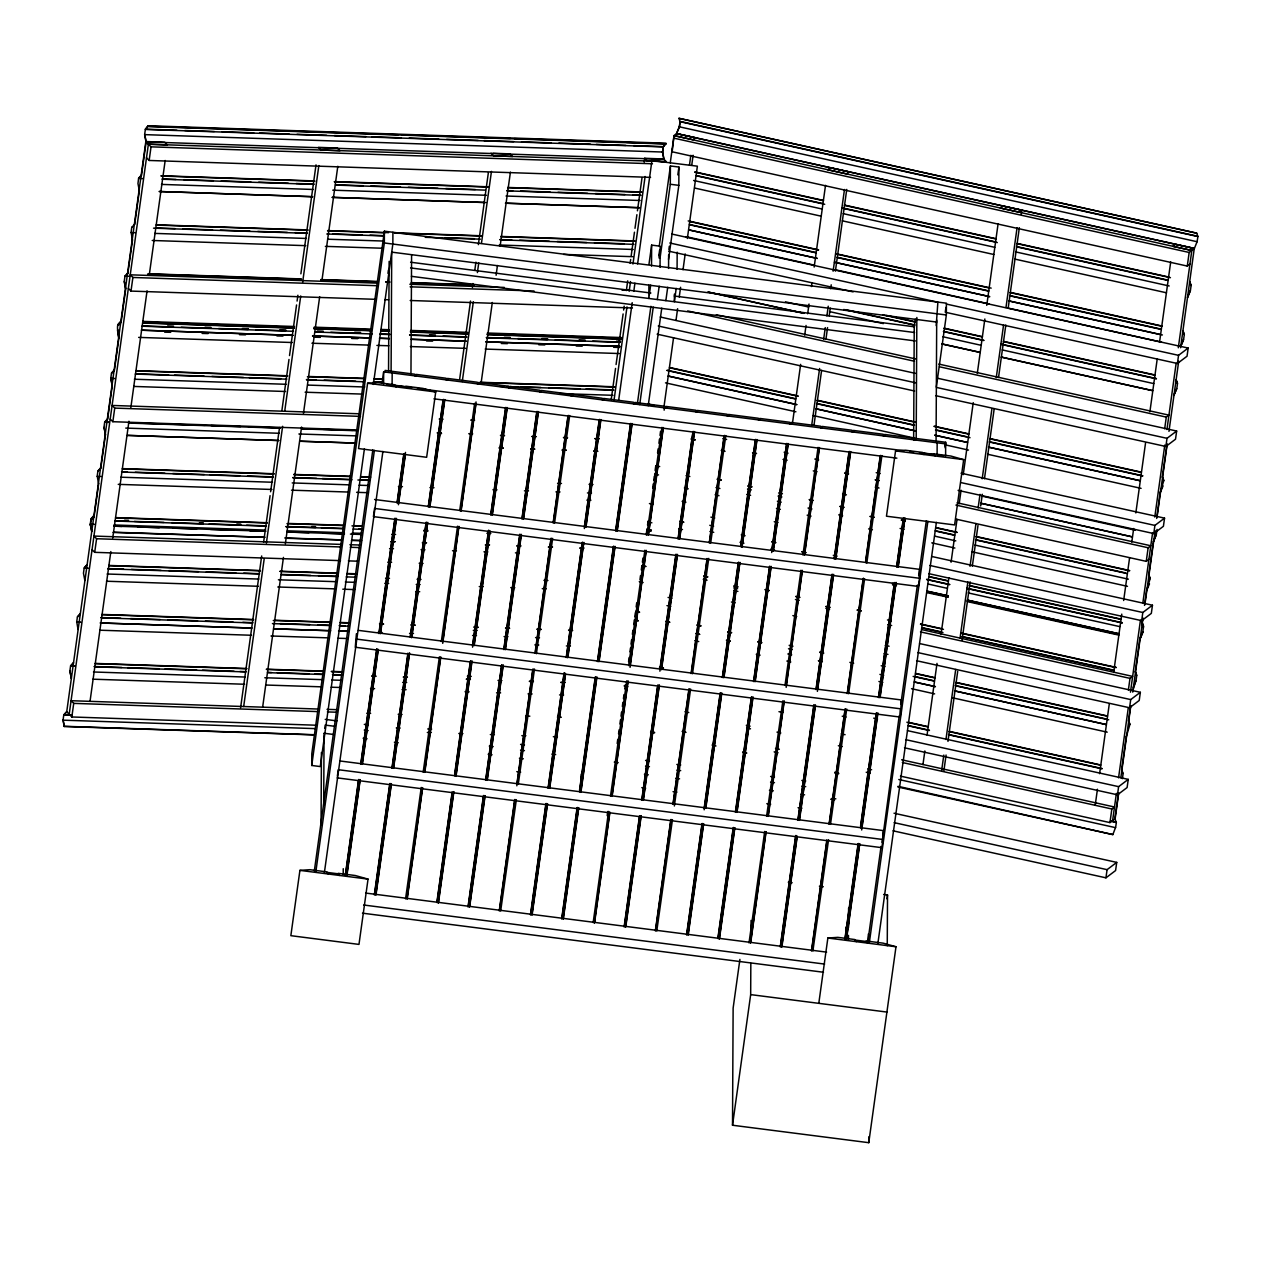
<?xml version="1.0" encoding="UTF-8"?>
<svg xmlns="http://www.w3.org/2000/svg" width="1261" height="1261" viewBox="0 0 1261 1261"><rect width="100%" height="100%" fill="white"/><g stroke="black" fill="none" stroke-linecap="round" stroke-linejoin="round"><path stroke-width="1.5" d="M364.413 448.774L320.262 766.562L311.735 765.474L311.798 753.684L384.4 231.173L946.412 303.192L946.349 314.982L936.324 387.127M321.051 824.678L321.429 752.454M323.683 805.621L324.061 733.413M343.213 874.535L343.244 868.687M358.392 630.374L901.426 699.965L900.244 717.083L355.271 647.24L356.422 633.716M383.596 384.069L383.659 371.869L945.671 443.888L945.12 447.781M311.735 765.474L384.337 242.963L384.4 231.173M385.078 372.058L385.094 370.419L414.885 374.249L414.885 375.873M388.546 370.734L389.129 261.374M391.099 371.207L391.714 252.137L936.687 322.059M392.171 372.957L392.108 385.157L387.001 384.51M392.912 232.26L392.849 244.051L373.351 384.432M410.96 373.745L411.59 254.69M416.303 376.046L416.319 374.422L446.11 378.237L446.11 379.876M447.529 380.05L447.529 378.426L477.336 382.241L477.336 383.88M478.754 384.053L478.754 382.43L508.561 386.244L508.546 387.868M509.964 388.057L509.98 386.433L539.787 390.248L539.771 391.872M541.19 392.061L541.205 390.437L571.012 394.252L570.997 395.875M572.415 396.064L572.431 394.425L602.222 398.255L602.222 399.879M581.195 774.144L581.132 785.587L583.78 766.53M603.641 400.052L603.641 398.429L633.448 402.243L633.448 403.883M634.866 404.056L634.866 402.432L664.673 406.247L664.657 407.886M648.895 285.112L648.816 298.447L650.676 285.112M651.969 160.573L697.38 166.184L687.355 238.518M651.527 266.071L651.638 245.107L660.165 246.194L660.055 267.332M666.092 408.06L666.092 406.436L695.899 410.251L695.883 411.874M668.566 268.42L668.629 254.911M660.007 258.347L670.3 184.264L670.411 165.963L678.922 167.051L678.828 185.351L668.535 259.435M674.399 294.097L674.367 301.726L676.211 288.391M677.078 269.334L677.173 252.184M697.301 412.063L697.317 410.44L727.124 414.254L727.108 415.878M728.527 416.067L728.543 414.443L758.334 418.258L758.334 419.881M867.6 943.118L866.165 940.99L883.189 943.165L895.988 946.759L868.766 1142.687L732.515 1125.238L733.13 1008.122L739.908 959.385M732.515 1125.238L750.673 994.614L750.831 963.372M750.957 939.949L751.052 920.435M759.752 420.071L759.752 418.431L789.559 422.262L789.559 423.885M790.978 424.059L790.978 422.435L820.785 426.25L820.785 427.889M822.204 428.062L822.204 426.439L852.01 430.253L851.995 431.892M845.91 938.814L845.973 927.103M848.448 939.287L848.464 935.378M848.511 927.576L848.606 908.046M853.413 432.066L853.429 430.442L883.236 434.257L883.22 435.88M868.325 941.825L868.356 934.023M868.766 1142.687L868.797 1136.839M882.117 842.332L899.235 715.744M884.639 436.07L884.655 434.446L914.461 438.261L914.446 439.884M337.113 777.864L882.085 847.707L883.267 830.589L340.249 761.014M887.255 945.703L887.523 894.963L883.63 894.459M900.244 715.286L900.275 709.927M913.642 439.979L914.241 326.772L915.297 319.143M915.864 440.073L915.88 438.45L945.671 442.264L945.608 456.088M916.195 438.497L916.842 317.473M919.521 578.279L374.549 508.451L373.414 516.616L918.386 586.444L919.521 578.279L919.568 569.341L374.596 499.498M936.072 441.035L936.702 320.026M937.096 455L937.159 442.8M937.885 302.104L936.198 325.59M314.32 734.911L64.248 726.494L63.05 720.173L63.807 714.735L66.628 711.661L71.83 716.973L315.66 725.201M69.985 671.136L71.373 678.402L69.859 671.183L70.616 665.745L73.437 662.671M90.351 525.396L91.107 519.942L93.929 516.884M97.995 471.236L100.817 468.178L105.483 434.635L103.969 427.416L104.71 421.978L107.532 418.904M112.15 385.708L110.763 378.442L111.52 372.988L114.341 369.93M127.802 273.07L124.981 276.127L124.224 281.581L125.611 288.848M131.79 227.153L131.034 232.591L135.1 232.67M144.637 134.628L145.393 129.174L148.152 125.737L665.997 143.187L663.333 146.906L662.624 152.029L664.011 159.312L146.024 141.894L144.637 134.628L662.624 152.029M145.835 141.531L148.388 144.195L167.35 144.905L164.797 142.257L145.835 141.531L66.707 711.945L63.901 715.003L71.767 715.271M98.673 483.625L94.008 517.152L91.202 520.226M132.547 239.811L127.881 273.338L125.075 276.411M134.691 224.363L139.356 190.837L137.969 183.554L138.6 178.164L141.405 175.106M663.333 146.906L145.488 129.457L148.152 125.737M69.182 714.325L148.388 144.195L666.234 161.644L663.696 158.996L644.734 158.271L644.198 162.165M71.83 716.973L73.721 703.37L71.057 700.706L319.159 709.076M340.502 560.625L94.701 552.334L96.593 538.731L93.945 536.067L342.03 544.437M356.674 429.922L112.844 421.71L114.735 408.107L112.087 405.443L360.189 413.813M374.832 299.298L131.002 291.086L132.894 277.467L130.23 274.819L378.332 283.173M650.566 177.36L149.145 160.462L151.036 146.843L148.388 144.195M90.02 701.415L110.842 551.577M112.733 537.958L128.953 421.221M130.845 407.587L147.064 290.85M149.224 275.276L165.175 160.478M240.599 707.752L261.689 555.975M263.581 542.356L270.059 495.652M270.611 491.758L279.532 427.558M281.96 410.046L288.99 359.448M289.526 355.555L296.556 304.973M297.092 301.08L297.911 295.232M300.875 273.826L316.022 164.86M243.688 706.523L264.227 558.639M266.386 543.065L282.622 426.313M284.781 410.755L300.733 295.941M302.624 282.322L318.844 165.569M262.635 707.232L283.457 557.409M285.349 543.775L301.568 427.038M303.46 413.419L319.679 296.666M321.854 281.093L337.806 166.294M328.301 874.015L326.867 871.887L309.828 869.696L299.913 870.374L290.85 935.678L358.975 944.41L368.039 879.106L355.239 875.512L338.216 873.337L339.666 875.465M395.986 386.875L394.535 384.747L377.512 382.572L367.597 383.249L358.534 448.553L426.644 457.286L435.723 391.966L422.924 388.388L405.9 386.213L407.335 388.341M324.755 728.354L325.196 725.091L334.969 726.336M387.962 273.338L388.42 270.075M314.32 870.973L372.83 449.862M382.036 383.565L383.659 371.869M315.88 871.477L374.391 450.35M337.349 776.24L338.247 769.699L883.22 839.542M324.392 872.565L382.903 451.454M345.278 875.307L358.55 779.771M360.709 764.166L376.692 649.147M378.867 633.542L394.851 518.523M397.01 502.918L403.788 454.181M345.546 874.976L358.818 779.44M360.977 763.851L376.96 648.816M379.135 633.227L395.103 518.192M397.278 502.603L404.056 453.85M346.964 873.526L359.968 779.944M362.143 764.355L378.111 649.32M380.286 633.731L396.269 518.697M398.429 503.107L405.475 452.415M346.964 875.166L360.236 779.629M362.396 764.024L378.111 650.944M380.554 633.4L396.521 518.381M398.429 504.731L405.475 454.039M374.328 894.9L389.775 783.775M391.935 768.17L407.918 653.151M410.361 635.591L426.076 522.511M428.236 506.922L443.131 399.69M374.596 894.569L390.027 783.444M392.203 767.854L407.918 654.774M410.345 637.231L426.328 522.196M428.504 506.591L443.399 399.374M375.746 895.089L391.194 783.948M393.353 768.359L409.336 653.324M411.512 637.735L427.495 522.7M429.654 507.095L444.55 399.879M376.014 894.758L391.446 783.633M393.621 768.028L409.604 653.009M411.764 637.404L427.747 522.369M429.922 506.78L444.818 399.548M459.713 378.883L470.526 301.064M472.418 287.429L472.954 283.552M474.845 269.917L475.933 262.146M478.36 244.634L488.37 172.631M462.267 381.547L473.348 301.773M477.399 272.581L478.754 262.855M481.45 243.389L491.459 171.401M405.553 898.904L421.253 787.447M423.16 772.173L439.411 656.823M441.318 641.55L457.554 526.2M459.729 510.595L474.625 403.362M406.972 899.077L422.419 787.952M424.579 772.362L440.562 657.328M442.737 641.723L458.705 526.704M460.88 511.099L476.043 401.928M407.24 898.762L422.671 787.636M424.847 772.031L440.83 656.997M442.721 643.362L458.972 526.373M461.148 510.784L476.043 403.552M480.945 384.211L492.31 302.482M496.093 275.245L497.433 265.504M500.144 246.053L510.421 172.111M437.047 900.953L452.21 791.766M454.654 774.222L470.369 661.142M472.528 645.553L488.511 530.518M490.687 514.929L505.582 407.697M437.047 902.577L452.21 793.405M454.654 775.846L470.621 660.827M472.528 647.177L488.779 530.203M490.939 514.598L505.85 407.366M438.197 903.081L453.629 791.955M455.804 776.35L471.787 661.331M473.947 645.727L489.93 530.708M492.105 515.103L507.001 407.87M438.465 902.766L453.897 791.624M456.072 776.035L472.055 661M474.215 645.411L489.93 532.331M492.357 514.787L507.269 407.555M468.004 906.895L483.436 795.77M485.611 780.181L501.594 665.146M503.754 649.557L519.737 534.522M521.912 518.917L536.808 411.701M468.257 906.58L483.704 795.455M485.863 779.85L501.846 664.831M504.022 649.226L520.005 534.191M522.164 518.602L537.06 411.37M469.423 907.085L484.855 795.959M487.03 780.354L503.013 665.335M505.172 649.73L521.156 534.696M523.331 519.106L538.226 411.874M469.675 906.769L485.122 795.628M487.282 780.039L503.265 665.004M505.44 649.415L521.423 534.38M523.583 518.775L538.479 411.559M499.23 910.899L514.661 799.773M516.837 784.184L532.536 671.104M535.247 651.606L550.962 538.526M553.122 522.921L567.749 417.643M499.482 910.584L514.929 799.458M516.821 785.808L533.072 668.819M535.247 653.23L551.23 538.195M553.39 522.606L568.285 415.373M500.649 911.088L516.348 799.632M518.255 784.358L534.491 669.008M536.398 653.734L552.649 538.384M554.541 523.11L569.704 415.547M530.44 914.903L545.887 803.777M548.046 788.172L564.03 673.153M566.205 657.548L582.188 542.529M584.347 526.925L599.243 419.692M530.708 914.588L546.155 803.446M548.314 787.857L564.298 672.822M566.457 657.233L582.44 542.198M584.347 528.548L599.511 419.377M531.858 915.092L547.306 803.951M549.465 788.361L565.448 673.327M567.623 657.738L583.607 542.703M585.766 527.114L600.662 419.881M532.126 914.761L547.573 803.635M549.733 788.03L565.448 674.95M567.876 657.407L583.859 542.388M586.034 526.783L600.93 419.55M611.207 399.564L615.541 368.433M616.077 364.539L623.107 313.942M623.643 310.048L624.179 306.155M626.354 290.597L627.694 280.856M630.137 263.344L630.673 259.467M631.209 255.573L634.456 232.213M634.992 228.32L636.9 214.701M637.435 210.808L642.022 177.738M614.028 400.273L627.001 306.864M629.16 291.307L630.516 281.566M632.959 264.053L645.112 176.493M618.647 400.368L632.202 302.687M633.826 291.196L634.898 283.189M637.609 263.896L651.969 160.368M626.544 142.414L665.918 143.738L663.254 146.639L662.498 152.077L663.869 159.359M648.989 264.148L651.638 245.107M561.665 918.906L577.112 807.781M579.54 790.237L595.255 677.157M597.43 661.552L613.398 546.517M615.573 530.928L630.468 423.696M561.933 918.575L577.365 807.45M579.54 791.861L595.523 676.826M597.682 661.237L613.666 546.202M615.841 530.597L630.736 423.381M563.084 919.096L578.531 807.954M580.69 792.365L596.674 677.33M598.849 661.741L614.832 546.707M616.992 531.102L631.887 423.885M563.352 918.765L578.783 807.639M580.958 792.034L596.942 677.015M599.101 661.41L615.084 546.376M617.26 530.786L632.155 423.554M670.253 162.858L674.036 135.621L676.59 133.619L679.411 126.872L680.168 121.434M1189.927 264.101L1187.279 266.071L672.16 151.793L674.036 135.621L692.998 139.75L695.552 137.748L676.59 133.619L1194.372 248.48L1197.099 241.671L1197.95 236.311L682.091 121.86M637.357 403.819L650.897 306.328M659.298 245.895L670.411 165.963M658.841 255.715L659.629 250.009M659.077 258.016L660.134 250.403M639.705 404.576L653.245 307.085M1180.58 347.721L1194.277 248.401L676.495 133.54L679.316 126.794L680.042 121.686L678.97 118.313L1196.752 233.175L1197.824 236.548L680.042 121.686M657.328 299.551L659.188 286.215M677.835 174.853L678.922 167.051M668.882 249.536L669.339 246.258M648.217 405.664L661.757 308.173M665.855 300.638L667.7 287.303M689.483 165.049L690.823 155.308M691.769 164.986L693.109 155.261M607.187 815.615L607.723 811.517M617.196 743.486L617.748 739.372M618.552 733.729L619.104 729.835M619.908 723.987L620.459 719.889M620.995 716.185L621.531 712.087M622.351 706.444L622.887 702.33M623.438 698.641L623.974 694.543M624.794 688.884L625.33 684.786M628.577 661.599L629.129 657.501M629.933 651.842L630.484 647.949M631.02 644.056L631.556 639.942M632.376 634.299L632.912 630.201M633.731 624.558L634.267 620.444M634.803 616.755L635.355 612.657M636.159 607.014L636.71 602.9M639.957 579.713L640.493 575.615M641.313 569.956L641.849 565.858M642.401 562.17L642.937 558.056M646.184 534.869L646.735 530.771M647.539 525.128L648.091 521.014M652.694 488.086L653.23 483.972M653.765 480.283L654.317 476.185M655.121 470.526L655.673 466.428M657.564 452.983L658.1 448.884M658.92 443.241L659.456 439.127M660.007 435.439L660.543 431.341M663.79 408.138L673.547 337.759M675.991 320.404L677.614 308.709M679.238 297.013L680.593 287.272M683.021 269.712L685.196 253.918M593.159 922.579L608.59 811.453M610.497 796.18L626.749 680.83M628.64 665.556L644.891 550.206M646.798 534.932L661.962 427.369M664.137 410.156L664.673 406.247M594.309 923.084L609.757 811.958M611.916 796.369L627.899 681.334M630.059 665.729L646.042 550.71M648.217 535.105L663.113 427.873M594.577 922.768L609.741 813.581M612.184 796.038L628.167 681.003M630.059 667.368L646.31 550.379M648.469 534.79L663.381 427.558M624.116 926.914L639.548 815.772M641.723 800.183L657.438 687.103M660.134 667.605L675.849 554.525M678.024 538.936L692.652 433.642M624.368 926.583L639.548 817.412M641.975 799.852L657.958 684.833M659.866 671.183L676.117 554.21M678.276 538.605L693.172 431.372M625.535 927.087L640.966 815.962M643.142 800.357L659.125 685.338M661.284 669.733L677.267 554.714M679.443 539.109L694.338 431.877M625.787 926.772L641.234 815.631M643.394 800.041L659.377 685.007M661.552 669.418L677.535 554.383M679.695 538.794L694.59 431.561M655.342 930.902L670.773 819.776M672.948 804.187L688.932 689.152M691.091 673.563L707.074 558.528M709.234 542.924L724.145 435.707M655.594 930.586L671.041 819.461M673.201 803.856L689.184 688.837M691.359 673.232L707.058 560.152M709.502 542.608L724.397 435.376M656.76 931.091L672.46 819.634M674.351 805.984L690.602 689.01M692.51 673.737L708.761 558.387M710.652 543.113L725.816 435.565M686.551 934.905L701.999 823.78M704.158 808.191L720.141 693.156M722.317 677.551L738.3 562.532M740.727 544.988L755.355 439.695M686.819 934.59L702.267 823.465M704.158 809.814L720.409 692.825M722.569 677.236L738.552 562.201M740.727 546.612L755.623 439.38M687.97 935.095L703.417 823.969M705.577 808.364L721.56 693.329M723.735 677.74L739.718 562.705M741.878 547.116L756.773 439.884M688.238 934.764L703.685 823.638M705.845 808.049L721.828 693.014M724.003 677.409L739.971 562.39M742.146 546.785L757.041 439.553M718.045 936.955L733.224 827.783M735.384 812.179L751.367 697.16M753.542 681.555L769.525 566.536M771.685 550.931L786.58 443.699M718.045 938.594L733.476 827.452M735.652 811.863L751.635 696.829M753.794 681.239L769.777 566.205M771.685 552.554L786.848 443.383M719.196 939.098L734.643 827.957M736.802 812.368L752.785 697.333M754.961 681.744L770.944 566.709M773.103 551.12L787.999 443.888M719.464 938.767L734.895 827.642M737.07 812.037L753.053 697.018M755.213 681.413L771.196 566.394M773.371 550.789L788.267 443.557M792.538 422.734L800.64 364.366M804.691 335.174L806.047 325.448M807.67 313.768L809.026 304.043M811.453 286.531L811.989 282.637M814.165 267.08L825.514 185.351M811.753 424.925L819.603 368.496M823.654 339.304L825.277 327.624M826.901 315.959L828.241 306.218M830.684 288.706L831.22 284.828M833.111 271.194L844.476 189.481M814.039 424.862L821.605 370.387M825.939 339.241L827.563 327.576M829.186 315.896L830.258 308.11M835.397 271.147L846.746 189.418M749.002 942.913L764.702 831.456M766.609 816.182L782.86 700.832M785.02 685.243L801.003 570.208M802.91 554.935L818.074 447.387M750.421 943.102L765.868 831.961M768.028 816.371L784.011 701.337M786.17 685.748L802.154 570.713M804.329 555.108L819.224 447.891M750.689 942.771L766.121 831.645M768.296 816.04L784.279 701.021M786.17 687.371L802.422 570.382M804.597 554.793L819.492 447.56M780.228 946.916L795.659 835.791M797.835 820.186L813.818 705.151M815.977 689.562L831.961 574.527M834.136 558.938L849.031 451.706M780.48 946.585L795.927 835.46M798.103 819.871L814.07 704.836M816.245 689.231L832.228 574.212M834.388 558.607L849.283 451.375M781.647 947.09L797.078 835.964M799.253 820.375L815.236 705.34M817.396 689.735L833.379 574.717M835.554 559.112L850.45 451.879M781.915 946.775L797.078 837.588M799.521 820.044L815.489 705.009M817.396 691.375L833.647 574.385M835.807 558.796L850.718 451.564M811.453 950.92L826.885 839.779M829.06 824.19L845.043 709.155M847.203 693.566L863.186 578.531M865.629 560.987L880.257 455.71M811.706 950.589L826.885 841.418M829.312 823.859L845.296 708.84M847.471 693.235L863.454 578.216M865.613 562.611L880.509 455.379M812.872 951.093L828.572 839.637M830.479 824.363L846.714 709.013M848.621 693.739L864.605 578.72M866.78 563.115L881.928 455.568M818.799 1003.33L827.862 938.026L837.777 937.349L854.8 939.54L856.251 941.668M923.935 454.543L922.485 452.415L905.461 450.224L895.546 450.902L886.467 516.206L954.593 524.939L963.672 459.635L950.873 456.041L933.834 453.865L935.284 455.993M844.838 939.319L858.11 843.782M860.554 826.239L876.253 713.159M878.428 697.569L894.412 582.535M896.571 566.93L903.349 518.192M845.106 938.988L858.378 843.467M860.538 827.862L876.521 712.843M878.696 697.238L894.396 584.158M896.839 566.615L903.617 517.877M846.257 939.508L859.529 843.972M861.704 828.367L877.672 713.348M879.847 697.743L895.83 582.708M897.99 567.119L904.767 518.381M846.525 939.177L859.797 843.641M861.689 829.99L877.94 713.017M880.115 697.428L896.098 582.393M898.258 566.788L905.035 518.05M945.939 307.337L945.261 312.239L1177.411 363.499L1187.042 356.217L1188.177 348.052L671.75 234.026M868.072 939.949L881.076 846.367M900.858 704.048L917.377 585.12M918.67 575.867L926.315 520.777M869.365 942.408L927.875 521.282M945.135 446.158L945.671 442.264M877.877 943.496L936.387 522.369M886.987 898.857L887.523 894.963M922.957 764.576L924.849 750.957M927.008 735.384L937.002 663.396M941.069 634.204L948.902 577.774M951.062 562.217L957.02 519.406M959.18 503.833L961.071 490.214M963.231 474.656L973.24 402.653M977.291 373.461L984.857 318.986M986.748 305.367L998.113 223.638M941.636 770.66L943.795 755.087M945.955 739.513L955.696 669.465M960.015 638.334L967.865 581.904M970.024 566.347L975.967 523.536M978.126 507.962L980.018 494.344M982.193 478.77L991.918 408.722M996.253 377.591L1003.551 325.054M1005.979 307.542L1017.06 227.768M943.922 770.597L946.081 755.024M947.973 741.405L957.698 671.356M962.033 640.225L970.135 581.857M972.31 566.284L977.984 525.427M980.68 505.96L982.303 494.28M984.463 478.723L994.204 408.674M998.523 377.543L1005.821 325.007M1008.264 307.495L1019.345 227.705M1021.237 214.086L1021.773 210.193L1002.826 206.063L1000.272 208.065L1019.219 212.195L1021.773 210.193M1095.273 804.817L1097.433 789.244M1099.608 773.687L1109.333 703.638M1113.652 672.491L1121.77 614.123M1123.661 600.504L1129.604 557.693M1131.779 542.12L1133.671 528.501M1135.83 512.943L1145.555 442.895M1149.89 411.764L1157.188 359.212M1159.616 341.699L1170.697 261.925M900.449 776.114L1109.948 822.598L1111.839 808.995L1114.503 807.008L901.631 759.784M1128.374 690.035L1129.998 678.371L1132.646 676.385L921.696 629.586M955.964 519.138L1146.249 561.35L1148.14 547.747L1150.789 545.761L957.115 502.792M1164.675 428.772L1166.283 417.107L1168.947 415.137L938.814 364.082M1187.279 266.071L1189.17 252.468L1194.372 248.48L1175.41 244.35L1172.872 246.368L1191.818 250.482L1178.31 347.784M1109.948 822.598L1112.612 820.612L1116.395 793.374M1118.554 777.816L1128.296 707.752M1130.455 692.194L1140.448 620.191M1142.892 602.679L1152.617 532.631M1154.777 517.073L1164.786 445.07M1166.945 429.512L1176.135 363.341M892.993 830.81L1105.944 877.829L1107.079 869.664L1116.726 862.382L894.017 813.219M904.515 747.805L1117.482 794.824L1118.617 786.659L1128.248 779.377L907.479 730.639M916.621 660.732L1129.572 707.752L1130.707 699.587L1140.354 692.305L919.568 643.551M928.726 573.645L1141.678 620.664L1142.813 612.499L1152.459 605.217L931.674 556.464M958.092 490.371L1153.783 533.576L1154.903 525.411L1164.549 518.129L961.055 473.206M935.646 395.655L1165.873 446.489L1167.008 438.324L1176.655 431.041L936.671 378.064M1177.411 363.499L1178.546 355.334L1188.177 348.052M897.958 787.022L1112.848 834.593L1115.512 827.579M1114.834 818.862L1118.554 792.791M1121.644 769.872L1126.309 736.345M1130.628 705.892L1128.453 720.898L1129.84 724.492M1132.677 691.138L1135.925 680.625M1142.813 618.253L1141.914 624.037L1143.286 627.631M1144.499 605.406L1146.564 590.511L1150.237 578.405L1148.85 574.795M1156.684 518.444L1160.183 492.531L1163.84 480.441L1162.453 476.831M1167.071 443.636L1162.327 477.084L1163.714 480.677M1112.848 834.593L898.053 786.312M1118.68 793.327L1115.165 818.61L1112.612 820.612M1120.84 777.753L1130.833 705.75M1132.741 692.131L1143.002 618.189M1144.893 604.571L1155.171 530.629M1157.062 517.01L1167.071 445.023M1168.963 431.388L1178.704 361.213M1122.4 778.683L1123.157 773.229M1157.031 529.415L1156.29 534.869L1153.468 541.6M1180.753 346.46L1183.575 339.713L1184.331 334.275L1182.96 330.666M1116.726 862.382L1115.591 870.547L1105.944 877.829M1128.248 779.377L1127.113 787.542L1117.482 794.824M1140.354 692.305L1139.219 700.47L1129.572 707.752M1152.459 605.217L1151.325 613.382L1141.678 620.664M1164.549 518.129L1163.414 526.294L1153.783 533.576M1176.655 431.041L1175.52 439.206L1165.873 446.489M678.97 118.313L1196.752 233.175M1187.484 297.391L1190.305 290.645M1187.563 297.47L1190.384 290.739L1191.141 285.285L1189.753 281.692M1180.674 346.381L1183.496 339.635M1176.686 388.624L1173.865 395.355L1176.781 388.703L1177.538 383.265L1176.15 379.656M1160.262 492.61L1163.083 485.879M1156.195 534.79L1153.374 541.521L1148.708 575.048L1150.095 578.657M1146.659 590.589L1149.48 583.843M1139.912 639.138L1142.829 631.714L1139.912 638.381L1135.263 671.908L1136.634 675.502M1139.991 639.217L1142.671 632.833L1143.585 626.276L1142.371 623.155L1143.443 626.528M1133.198 687.45L1136.019 680.704L1136.776 675.265L1135.389 671.656M1126.388 736.424L1129.966 724.255L1128.579 720.646M91.659 531.511L90.272 524.229L91.028 518.791L93.881 515.45M64.248 726.494L63.176 720.126M131.869 227.421L134.612 224.08M120.993 321.098L118.329 324.014C115.555 326.142 121.056 349.202 117.557 330.508M118.424 324.282L121.088 321.382M118.171 325.117L120.993 322.059M118.266 325.401L121.088 322.327L125.737 288.801L124.35 281.518M111.614 373.272L114.436 370.198L119.086 336.671L117.714 329.405M100.738 467.894L97.917 470.968L97.16 476.406L101.227 476.485M91.123 519.059L93.787 516.159M87.041 564.707L84.219 567.781L83.462 573.219L84.85 580.486M87.135 564.975L84.314 568.049L88.254 568.175M80.231 613.697L77.425 616.755L76.669 622.209L80.594 622.335M77.504 617.039L80.326 613.965M73.516 662.955L70.695 666.013L74.635 666.155M1146.249 561.35L1148.913 559.364M148.073 126.273L173.671 127.14M177.612 127.266L285.9 130.923M289.841 131.049L398.129 134.706M402.07 134.832L510.374 138.489M514.315 138.615L622.603 142.272M148.152 126.557L666.013 144.006M145.393 129.174L176.903 130.246M184.784 130.513L214.307 131.507M222.188 131.774L253.697 132.831M259.608 133.036L289.132 134.029M297.013 134.297L326.552 135.29M334.417 135.558L365.926 136.614M371.837 136.819L401.376 137.812M409.242 138.079L438.781 139.073M446.662 139.34L478.155 140.397M484.066 140.601L513.605 141.595M521.487 141.862L551.01 142.856M558.891 143.123L590.4 144.18M596.311 144.384L625.834 145.378M633.716 145.645L663.254 146.639M151.036 146.843L652.457 163.757M161.109 175.768L314.683 180.938M334.37 181.6L487.96 186.786M507.647 187.448L641.55 191.956M161.187 176.036L314.777 181.221M334.464 181.883L488.054 187.054M507.742 187.716L641.628 192.239M162.228 178.967L176.004 179.425M183.885 179.692L213.408 180.686M221.29 180.953L250.829 181.947M258.71 182.214L288.233 183.208M296.114 183.476L313.831 184.074M335.489 184.8L363.058 185.73M370.939 185.998L400.478 186.991M408.343 187.258L437.882 188.252M445.764 188.519L475.302 189.513M506.796 190.584L512.707 190.774M520.588 191.041L550.111 192.035M557.992 192.302L587.531 193.296M595.413 193.563L624.936 194.557M632.817 194.824L640.698 195.092M142.619 178.573L138.678 178.447L141.5 175.374L146.15 141.847L144.779 134.564M162.306 179.235L313.926 184.342M335.584 185.083L485.233 190.127M506.89 190.852L640.777 195.36M161.471 184.405L313.217 189.465M332.762 190.175L486.494 195.297M506.039 196.022L640.068 200.483M312.618 196.669L159.044 191.499L312.492 196.732M332.321 197.331L483.925 202.454M505.582 203.179L639.485 207.687M332.179 197.394L485.769 202.564M505.456 203.226L639.343 207.75M156.269 224.821L307.873 229.928M327.576 230.59L388.609 232.654M394.52 232.844L481.15 235.76M500.838 236.438L634.74 240.946M156.348 225.089L307.968 230.196M327.655 230.858L384.763 232.796M394.598 233.127L481.245 236.043M500.932 236.705L634.819 241.214M155.418 227.942L175.106 228.604M182.987 228.871L212.51 229.865M220.391 230.132L249.93 231.126M257.811 231.394L287.335 232.387M295.216 232.654L307.022 233.064M332.62 233.916L362.159 234.924M370.04 235.176L383.817 235.649M444.865 237.698L474.404 238.707M499.986 239.558L511.808 239.968M519.69 240.22L549.213 241.229M557.094 241.481L586.633 242.49M594.514 242.742L624.037 243.751M153.527 228.162L307.117 233.332M326.804 233.994L383.911 235.917M425.256 237.32L480.394 239.18M500.081 239.842L633.968 244.35M154.662 233.395L306.407 238.455M327.939 239.227L383.202 241.04M499.23 245.012L633.258 249.473M152.234 240.473L305.824 245.659M325.37 246.368L382.619 248.244M563.635 254.407L632.675 256.677M149.46 273.795L301.08 278.917M320.767 279.579L377.859 281.502M385.74 281.77L389.681 281.897M411.338 282.622L474.341 284.75M622.02 289.731L627.931 289.935M147.584 274L301.158 279.185M320.846 279.847L377.953 281.77M385.834 282.038L389.775 282.165M411.433 282.905L474.435 285.033M622.114 289.998L628.025 290.203M409.841 284.245L504.353 287.429M124.981 276.127L128.921 276.269M132.894 277.467L376.724 285.695M410.14 286.814L534.034 290.992M384.668 299.629L388.593 299.771M410.219 300.496L632.423 307.983M142.84 321.397L294.459 326.504M314.147 327.182L371.254 329.105M381.09 329.436L388.971 329.704M410.629 330.429L467.736 332.352M487.424 333.014L621.31 337.538M142.745 322.107L294.365 327.214M314.052 327.876L371.16 329.815M380.995 330.146L388.877 330.398M410.534 331.139L467.642 333.062M487.329 333.724L621.216 338.232M142.651 322.784L294.27 327.892M313.957 328.554L371.065 330.477M380.901 330.823L388.782 331.076M410.44 331.816L467.547 333.739M487.235 334.401L621.121 338.91M142.745 323.052L294.349 328.175M314.052 328.837L371.144 330.76M380.995 331.091L388.861 331.359M410.534 332.084L467.626 334.007M487.313 334.669L621.216 339.193M167.65 325.937L173.545 326.142M205.054 327.198L210.965 327.403M242.459 328.459L248.37 328.664M279.879 329.72L285.79 329.925M317.283 330.981L323.194 331.186M354.704 332.242L360.614 332.447M429.528 334.764L435.423 334.969M504.353 337.286L510.248 337.491M541.757 338.547L547.668 338.752M579.162 339.808L585.072 340.013M616.582 341.069L620.522 341.211M143.77 325.984L173.309 326.977M181.19 327.245L210.713 328.238M218.594 328.506L248.133 329.499M255.999 329.767L285.538 330.76M315.077 331.753L322.958 332.021M330.823 332.289L360.362 333.282M380.05 333.944L389.901 334.275M409.589 334.937L435.187 335.804M443.068 336.072L466.696 336.876M486.383 337.538L510.011 338.326M517.893 338.594L547.416 339.587M555.297 339.855L584.836 340.848M592.717 341.116L620.27 342.046M141.894 326.189L293.514 331.296M315.171 332.037L372.263 333.96M380.144 334.228L389.996 334.559M409.683 335.221L466.775 337.144M486.462 337.806L620.365 342.314M292.946 335.3L141.342 330.193L292.82 335.363M312.633 335.962L369.741 337.901M379.593 338.232L389.428 338.563M466.223 341.148L411.086 339.288L466.097 341.195M485.911 341.81L619.813 346.318M312.507 336.025L369.615 337.948M379.451 338.279L389.302 338.61M485.784 341.857L619.671 346.381M164.671 332.163L170.708 332.305M202.091 333.424L208.128 333.566M239.495 334.685L245.532 334.827M276.916 335.946L282.953 336.088M314.32 337.207L320.357 337.349M351.74 338.468L357.777 338.61M426.549 340.99L432.602 341.132M501.374 343.512L507.411 343.654M538.794 344.773L544.831 344.915M576.198 346.034L582.235 346.176M613.618 347.295L619.655 347.437M138.647 337.396L292.363 342.519M311.924 343.228L369.158 345.104M376.897 345.419L388.845 345.766M410.377 346.554L465.64 348.351M485.186 349.076L619.214 353.537M135.999 370.655L287.618 375.762M309.276 376.503L364.413 378.363M374.249 378.694L382.13 378.962M480.583 382.272L614.47 386.78M136.093 370.939L287.697 376.046M307.4 376.708L364.492 378.631M374.344 378.962L382.225 379.23M480.662 382.54L614.564 387.064M137.118 373.855L168.627 374.911M174.538 375.116L204.061 376.109M211.943 376.377L243.452 377.433M249.363 377.638L280.856 378.694M306.455 379.561L316.306 379.892M324.172 380.16L355.681 381.216M373.398 381.815L383.249 382.146M521.077 386.796L540.764 387.458M548.645 387.726L580.155 388.798M586.066 388.987L613.618 389.917M135.242 374.06L286.862 379.167M306.549 379.845L363.641 381.768M373.492 382.099L383.344 382.43M499.514 386.339L503.454 386.481M507.379 386.607L613.713 390.201M110.763 378.442L114.846 378.521M134.391 379.23L286.137 384.29M307.668 385.078L364.776 387.001M559.711 393.574L613.004 395.308M133.808 386.433L285.553 391.493M305.115 392.218L362.348 394.094M114.735 408.107L360.536 416.382M439.191 419.046L443.131 419.172M470.652 420.102L474.593 420.228M437.299 432.649L441.24 432.775M468.761 433.705L472.702 433.831M104.71 421.978L108.651 422.104M136.22 423.034L167.729 424.106M173.64 424.295L205.133 425.367M211.044 425.556L240.583 426.565M248.464 426.817L279.958 427.889M301.615 428.614L317.378 429.15M323.273 429.339L352.812 430.348M437.488 433.201L441.413 433.327M500.491 435.313L504.432 435.455M532 436.385L535.941 436.511M563.494 437.441L567.434 437.583M595.003 438.513L598.943 438.639M108.745 422.388L104.805 422.246L107.626 419.188L112.276 385.661L110.905 378.379M128.433 423.05L280.052 428.157M301.71 428.882L356.847 430.742M437.567 433.469L441.508 433.595M500.585 435.597L504.51 435.723M532.079 436.653L536.02 436.795M563.588 437.725L567.529 437.851M595.097 438.781L599.038 438.907M125.753 428.094L279.343 433.28M298.889 433.989L356.122 435.865M278.744 440.483L127.14 435.376L278.618 440.53M300.417 441.208L355.539 443.068L300.276 441.271M499.277 447.923L503.218 448.049M530.786 448.979L534.727 449.121M562.296 450.035L566.221 450.177M593.789 451.107L597.73 451.233M499.151 447.97L503.092 448.096M530.645 449.026L534.585 449.168M562.154 450.098L566.094 450.224M593.663 451.154L597.604 451.296M122.396 468.619L274 473.742M293.703 474.404L350.794 476.327M360.646 476.658L370.482 476.989M557.551 483.294L561.476 483.436M589.045 484.366L592.985 484.492M122.475 468.903L274.094 474.01M293.781 474.672L350.889 476.595M360.725 476.926L370.576 477.257M121.545 471.756L127.44 471.961M135.321 472.229L164.86 473.222M172.741 473.49L204.235 474.546M210.146 474.751L239.685 475.744M247.55 476.012L273.148 476.863M292.851 477.541L316.479 478.329M322.375 478.534L349.943 479.464M359.795 479.795L369.631 480.126M121.623 472.04L273.243 477.147M292.93 477.809L352.008 479.795M357.903 480L369.725 480.394M120.788 477.194L272.534 482.254M292.221 482.931L349.329 484.855M359.038 485.233L369.016 485.517M398.413 486.557L402.48 486.636M429.922 487.629L433.989 487.708M492.925 489.741L497.007 489.82M524.434 490.813L528.501 490.892M555.943 491.869L560.01 491.948M587.437 492.941L591.519 493.019M118.235 484.35L271.95 489.473M291.496 490.182L348.73 492.058M356.611 492.326L368.433 492.72M586.854 500.144L590.92 500.223M115.586 517.609L267.206 522.716M288.864 523.457L343.985 525.317M353.837 525.648L361.718 525.916M115.665 517.893L267.285 523M286.972 523.662L344.08 525.585M351.961 525.853L361.797 526.184M124.587 520.194L128.527 520.32M199.411 522.716L203.352 522.842M236.832 523.977L240.756 524.103M311.64 526.499L315.581 526.625M423.885 530.282L427.826 530.408M114.735 520.746L128.512 521.203M134.423 521.408L163.962 522.401M171.843 522.669L203.336 523.725M209.247 523.93L240.756 524.986M246.652 525.191L266.355 525.853M286.042 526.515L315.581 527.508M321.476 527.713L343.134 528.438M358.896 528.974L362.837 529.1M423.869 531.165L427.81 531.291M486.872 533.293L490.813 533.419M114.83 521.014L266.434 526.136M286.121 526.799L343.228 528.722M353.08 529.053L362.916 529.384M94.339 524.308L90.414 524.182L91.785 531.448M114.042 524.97L265.645 530.093M287.303 530.818L344.411 532.741M352.15 533.056L362.128 533.34M391.667 534.333L395.607 534.475M114.105 526.136L265.724 531.244M287.382 531.969L344.489 533.907L322.69 533.23M350.4 534.097L362.206 534.491M113.979 526.184L121.86 526.452M137.607 526.988L159.264 527.713M173.056 528.17L196.684 528.974M210.461 529.431L234.089 530.235M249.836 530.771L265.598 531.291M287.256 532.032L308.913 532.757M113.443 532.189L265.062 537.296L113.206 532.441M284.75 537.958L341.857 539.881M351.693 540.212L361.544 540.543M391.083 541.552L395.024 541.678M422.577 542.608L426.517 542.734M485.595 544.736L489.536 544.862M517.105 545.792L521.029 545.918L516.852 546.045M548.598 546.848L552.539 546.99L548.362 547.101M580.107 547.92L584.048 548.046L579.871 548.172M286.483 538.274L341.715 539.944M351.456 540.465L361.418 540.606M390.847 541.789L394.882 541.726M422.34 542.86L426.391 542.797M485.359 544.973L489.394 544.91M349.912 544.705L359.763 545.036M96.593 538.731L340.423 546.943M350.259 547.274L360.079 547.605M389.586 548.598L393.511 548.74M421.048 549.67L424.973 549.796M452.51 550.726L456.435 550.852M483.972 551.782L487.897 551.924M515.434 552.854L519.359 552.98M348.367 560.877L358.187 561.224M387.694 562.217L391.619 562.343M419.156 563.273L423.081 563.399M108.698 565.432L260.318 570.555M280.005 571.217L337.113 573.14M346.948 573.471L356.8 573.802M108.793 565.716L260.396 570.823M280.1 571.485L337.191 573.408M347.043 573.739L356.879 574.07M543.948 580.375L547.889 580.517M107.847 568.569L123.61 569.105M131.475 569.373L161.014 570.366M168.895 570.634L198.434 571.627M206.3 571.895L235.839 572.888M243.72 573.156L259.467 573.676M281.124 574.417L310.663 575.41M318.544 575.678L338.232 576.34M107.942 568.853L259.561 573.96M281.219 574.685L336.34 576.545M346.192 576.876L356.043 577.207M385.567 578.2L389.507 578.342M417.076 579.272L421.016 579.398M107.09 574.007L258.836 579.067M278.397 579.792L335.631 581.668M345.341 582.046L355.318 582.33M384.731 583.37L388.672 583.512M416.225 584.442L420.165 584.568M479.243 586.554L483.31 586.633M510.752 587.626L514.819 587.705M542.246 588.682L546.328 588.761M106.507 581.226L258.253 586.286M277.814 586.995L335.048 588.871M342.787 589.186L354.609 589.581M415.641 591.645L419.724 591.724M101.889 614.422L253.508 619.529M275.166 620.27L330.303 622.13M340.155 622.461L349.991 622.792M379.529 623.785L383.47 623.911M411.039 624.841L414.964 624.983M474.041 626.969L477.982 627.095M505.551 628.025L509.476 628.167M537.044 629.097L540.985 629.223M568.553 630.153L572.494 630.295M101.983 614.69L253.603 619.813M273.29 620.475L330.398 622.398M340.234 622.729L350.085 623.06M379.608 624.053L383.549 624.195M411.118 625.125L415.058 625.251M474.136 627.237L478.061 627.379M505.629 628.309L509.57 628.435M537.139 629.365L541.079 629.507M568.648 630.437L572.573 630.563M101.053 617.559L120.741 618.221M130.577 618.552L160.115 619.545M167.997 619.813L197.536 620.806M205.401 621.074L232.97 622.004M242.821 622.335L252.657 622.666M280.226 623.596L309.765 624.589M317.646 624.857L329.452 625.251M339.304 625.582L345.199 625.787M101.132 617.827L252.752 622.934M272.439 623.612L329.547 625.535M339.382 625.866L349.234 626.197M473.285 630.374L477.21 630.516M80.736 622.288L76.795 622.146L78.04 629.475M100.423 622.95L252.042 628.057L100.297 622.997M273.7 628.782L328.837 630.642M338.673 630.973L348.525 631.304M378.048 632.313L381.988 632.439M409.557 633.369L413.498 633.495M472.576 635.497L476.5 635.623M504.069 636.553L508.01 636.679M535.578 637.609L539.519 637.751M273.558 628.845L330.666 630.768M338.547 631.036L348.383 631.367M99.698 630.201L251.443 635.26M271.005 635.985L328.238 637.861M337.948 638.239L347.926 638.523M534.853 644.875L538.794 645.017M566.362 645.947L570.429 646.026M95.095 663.412L246.699 668.519M266.402 669.181L323.494 671.104M331.375 671.372L343.181 671.766M95.174 663.68L246.793 668.787M266.481 669.465L323.588 671.388M331.454 671.656L343.276 672.05M467.327 676.227L471.267 676.369M70.616 665.745L74.557 665.871M94.244 666.533L121.813 667.463M127.708 667.668L159.217 668.724M165.128 668.929L196.637 669.985M202.532 670.19L234.042 671.246M239.953 671.451L245.848 671.656M267.521 672.381L271.446 672.507M277.357 672.712L308.866 673.768M314.777 673.973L322.643 674.241M332.494 674.572L342.33 674.903M371.869 675.896L375.81 676.038M403.378 676.968L407.319 677.094M466.381 679.08L470.321 679.222M529.399 681.208L533.34 681.35M560.893 682.28L564.833 682.406M94.323 666.817L245.942 671.924M267.6 672.649L322.737 674.509M332.573 674.84L342.425 675.171M371.963 676.18L375.904 676.306M403.457 677.236L407.398 677.362M466.475 679.364L470.416 679.49M497.985 680.42L501.91 680.562M529.478 681.492L533.419 681.618M560.987 682.548L564.928 682.674M93.487 671.987L245.233 677.047M264.794 677.756L322.028 679.632M331.738 680.01L341.715 680.294M402.622 682.406L406.688 682.485M92.904 679.19L244.65 684.25M266.166 685.038L321.429 686.835M331.154 687.229L341.132 687.497M370.529 688.553L374.596 688.632M402.038 689.609L406.105 689.688M465.041 691.737L469.108 691.816M496.55 692.793L500.617 692.888M528.044 693.865L532.126 693.944M559.553 694.921L563.62 695M327.04 709.344L336.876 709.675M525.916 716.043L529.841 716.185M557.409 717.099L561.35 717.241M73.721 703.37L317.551 711.582M327.371 711.913L337.207 712.26M366.699 713.253L370.639 713.379M398.161 714.309L402.101 714.435M63.807 714.735L71.688 714.987M396.269 727.912L400.21 728.054M427.731 728.968L431.672 729.11M63.05 720.173L315.218 728.622M427.321 732.452L431.388 732.531M458.831 733.508L462.897 733.587M490.324 734.58L494.407 734.659M521.833 735.636L525.9 735.715M553.343 736.708L557.409 736.787M64.358 726.289L314.415 734.722M492.972 153.243L510.027 153.889L512.581 156.537L493.618 155.828L491.065 153.18M666.234 161.644L647.287 160.935L644.734 158.271M670.3 184.264L678.828 185.351M384.337 242.963L946.349 314.982M410.613 262.225L650.881 293.025M674.32 296.02L914.572 326.82M410.582 267.931L914.54 332.51M411.401 276.332L915.36 340.927M394.898 385.283L406.263 386.749M922.847 452.935L934.196 454.401M394.062 385.409L411.653 387.663M417.501 388.42L903.885 450.744M909.748 451.485L913.642 451.99M919.505 452.746L933.187 454.496M938.799 455.221L943.906 455.867M367.597 383.249L435.723 391.966M895.546 450.902L963.672 459.635M433.957 398.823L896.886 458.153M356.406 639.075L901.379 708.918M325.228 719.385L336.955 720.898M364.303 724.397L368.212 724.902M520.572 744.416L524.466 744.92M645.585 760.446L649.478 760.95M676.826 764.45L680.735 764.954M770.597 776.461L774.49 776.965M801.838 780.464L805.747 780.969M364.271 730.087L368.18 730.592M489.284 746.118L493.193 746.607M520.541 750.122L524.434 750.61M551.782 754.125L555.691 754.614M614.296 762.133L618.205 762.637M645.553 766.136L649.447 766.641M676.794 770.14L680.704 770.644M770.566 782.151L774.459 782.655M801.807 786.155L805.716 786.659M324.061 733.256L333.834 734.501M363.136 738.252L367.046 738.757M394.394 742.256L398.303 742.761M488.149 754.267L492.058 754.772M519.406 758.287L523.315 758.775M644.418 774.301L648.327 774.806M675.66 778.305L679.569 778.809M769.431 790.316L773.34 790.82M800.672 794.32L804.581 794.824M831.929 798.323L835.838 798.828M516.789 771.637L520.683 772.142M641.802 787.652L645.695 788.157M673.043 791.656L676.952 792.16M766.814 803.683L770.707 804.171M798.055 807.686L801.964 808.175M788.267 882.243L792.16 882.732M819.398 886.231L823.291 886.719M327.229 872.407L338.579 873.873M855.163 940.06L866.528 941.526M299.913 870.374L368.039 879.106M827.862 938.026L895.988 946.759M365.643 893.056L826.617 952.134M363.625 905.004L824.615 964.082M362.49 913.169L823.48 972.247M750.673 994.614L886.909 1012.063M679.316 126.794L1197.193 241.749M674.036 135.621L1191.818 250.482M674.052 138.19L1189.17 252.468M694.984 171.922L823.48 200.42M844.571 205.102L996.064 238.723M1017.17 243.405L1168.663 277.01M694.858 172.174L823.338 200.672M844.444 205.354L995.938 238.959M1017.028 243.641L1170.444 277.672M696.371 175.531L822.944 203.604M842.127 207.86L995.544 241.891M1016.634 246.573L1168.127 280.178M696.245 175.768L824.726 204.282M843.908 208.522L997.325 242.569M1016.492 246.825L1168.001 280.431M693.613 180.465L822.188 209.042M843.199 213.645L994.787 247.329M1015.783 251.932L1169.199 285.979M694.622 188.047L821.289 216.214M842.285 220.817L993.873 254.501M1014.884 259.104L1166.472 292.788M688.191 220.911L818.594 249.836M835.854 253.666L991.178 288.123M1010.36 292.379L1161.854 325.984M689.972 221.573L818.452 250.088M835.712 253.918L989.128 287.949M1010.219 292.631L1161.728 326.236M689.562 224.505L816.135 252.594M837.225 257.276L988.734 290.881M1009.825 295.563L1161.318 329.168M689.436 224.757L816.009 252.831M837.099 257.512L988.592 291.118M1009.698 295.799L1161.192 329.42M817.207 258.379L688.727 229.865L817.301 258.458M834.467 262.209L989.806 296.666L834.561 262.288M1008.989 300.922L1162.406 334.953M1009.068 301.001L1160.577 334.606M685.905 236.611L814.48 265.188M835.491 269.791L988.908 303.838M1008.075 308.078L1161.586 342.204M669.796 242.995L936.907 301.978M946.396 304.074L1178.546 355.334M668.661 251.16L853.145 291.89M886.578 315.408L915.344 321.791M944.111 328.175L982.461 336.687M1003.551 341.368L1155.06 374.974M882.605 314.809L915.202 322.044M943.969 328.427L982.319 336.939M1003.425 341.605L1154.918 375.226M845.768 309.654L914.808 324.975M943.575 331.359L983.848 340.297M1001.108 344.111L1156.432 378.584M843.719 309.481L914.666 325.212M943.433 331.596L983.706 340.533M1000.966 344.363L1156.305 378.82M785.477 301.836L808.569 307.022M829.58 311.609L883.362 323.604M942.724 336.719L981.168 345.309M1002.18 349.912L1153.768 383.596M803.746 313.248L707.862 291.969L803.84 313.327M941.825 343.875L980.175 352.386M1001.266 357.068L1152.775 390.674L1001.36 357.147M941.92 343.969L980.27 352.465M716.358 314.73L915.801 358.975M687.686 310.931L914.493 361.245M939.477 366.793L1166.283 417.107M660.228 317.015L915.565 373.398M658.258 326L915.77 382.855M936.781 387.505L1167.008 438.324M657.123 334.165L914.635 391.02M669.607 367.487L798.087 396.001M817.27 400.257L915.076 421.946M934.259 426.202L968.763 433.863M989.869 438.544L1141.363 472.15M669.481 367.739L797.961 396.238M817.144 400.494L914.934 422.199M934.117 426.454L968.637 434.115M989.727 438.796L1141.237 472.402M667.164 370.245L795.644 398.744M816.734 403.425L914.54 425.13M935.63 429.812L966.32 436.621M991.256 442.138L1142.75 475.76M667.022 370.498L795.518 398.996M816.608 403.678L914.414 425.367M935.504 430.048L970.024 437.709M989.191 441.965L1142.624 475.996M668.235 376.03L796.716 404.545M915.612 430.915L815.899 408.785L915.707 430.994M934.795 435.171L967.392 442.406M988.482 447.088L1139.991 480.693L988.577 447.166M668.314 376.109L796.81 404.623M934.874 435.25L967.486 442.485M665.493 382.855L795.896 411.78M813.077 415.531L914.792 438.166M945.387 444.881L968.495 450.067M987.584 454.244L1141.095 488.37M648.122 404.103L653.892 405.38M663.491 407.492L667.321 408.343M961.134 482.632L1154.903 525.411M722.789 438.639L726.62 439.49M784.153 452.242L788.078 453.172M814.842 459.051L818.673 459.902M876.206 472.67L880.131 473.6M981.688 496.062L1135.184 530.187M691.201 438.986L695.047 439.837M752.565 452.604L756.411 453.456M783.254 459.414L787.085 460.265L783.349 459.493M848.464 473.868L844.618 473.017L848.543 473.963M875.307 479.826L879.138 480.677L875.386 479.905M691.296 439.064L695.126 439.916M752.659 452.683L756.49 453.534M721.229 450.461L725.059 451.312M813.282 470.873L817.112 471.724M875.213 487.187L879.043 488.039M955.933 505.094L1148.14 547.747M842.569 493.965L846.399 494.832M717.367 479.07L721.197 479.921M748.041 485.879L751.887 486.73M809.42 499.498L813.25 500.349M840.094 506.307L843.924 507.158M901.457 519.926L905.303 520.777M935.977 527.571L957.083 532.252M976.25 536.508L1129.667 570.555M655.862 465.703L659.692 466.554M717.225 479.322L721.071 480.173M747.915 486.131L751.745 486.982M778.589 492.941L782.435 493.792M809.278 499.75L813.109 500.601M839.968 506.559L843.798 507.395M901.331 520.163L905.162 521.014M935.851 527.823L956.941 532.505M976.124 536.76L1129.541 570.792M747.521 489.063L751.351 489.914M870.248 516.285L874.078 517.136M935.441 530.755L954.624 535.011M975.715 539.692L1125.301 572.872M686.016 475.696L689.846 476.548M778.069 496.109L781.899 496.96M870.106 516.537L873.952 517.388M935.315 531.007L954.498 535.263M975.588 539.929L1127.082 573.55M654.617 473.994L658.541 474.94M715.98 487.613L719.905 488.543M746.67 494.422L750.594 495.352M777.359 501.232L781.268 502.162M808.033 508.041L811.958 508.971M838.723 514.851L842.647 515.781M900.086 528.454L904.011 529.384M934.606 536.114L955.791 540.874M974.879 545.051L1128.374 579.162M684.392 487.975L688.238 488.827M715.082 494.785L719.006 495.715M776.445 508.388L780.37 509.334M807.135 515.197L811.059 516.127M868.593 528.895L872.423 529.746M931.784 542.86L954.876 548.046M972.058 551.798L1127.476 586.333M682.106 501.358L685.937 502.209M774.254 521.707L778.084 522.558M649.431 503.565L653.277 504.416M710.92 517.136L714.766 517.987M929.861 565.48L1142.813 612.499M709.785 525.301L713.631 526.152M679.868 521.25L683.714 522.101M741.247 534.869L745.078 535.72M771.921 541.678L775.751 542.529M833.285 555.297L837.131 556.148M929.184 576.561L948.351 580.817M969.441 585.498L1120.95 619.104M679.742 521.502L683.572 522.353M771.795 541.915L775.625 542.766M929.042 576.813L948.225 581.069M969.315 585.75L1120.808 619.356M802.075 551.656L805.905 552.507M926.725 579.319L949.738 584.426M966.998 588.256L1122.337 622.713M709.896 531.48L713.726 532.331M801.933 551.908L805.779 552.759M926.599 579.556L949.612 584.663M966.856 588.493L1122.195 622.95M647.965 521.881L651.89 522.811M678.654 528.674L682.485 529.525M740.018 542.293L743.943 543.223M770.707 549.102L774.538 549.954M927.954 583.985L947.216 588.32M968.227 592.922L1119.815 626.622M647.066 529.037L650.897 529.888M892.536 583.496L896.366 584.347M927.056 591.157L948.146 595.838M967.329 600.094L1118.822 633.7M647.145 529.116L650.991 529.967M892.615 583.575L896.461 584.426M927.134 591.236L948.225 595.917M967.408 600.173L1118.901 633.779M647.051 529.793L650.975 530.723M892.52 584.253L896.445 585.183M927.04 591.913L948.225 596.674M967.313 600.851L1118.901 634.535M646.956 530.503L650.912 531.275M892.536 584.883L896.366 585.735M926.945 592.623L948.146 597.21M967.219 601.56L1118.822 635.087M703.906 575.93L707.736 576.781M765.269 589.549L769.115 590.4M795.959 596.358L799.789 597.21M857.322 609.977L861.153 610.828M920.609 624.006L941.699 628.687M962.789 633.369L1116.206 667.4M703.78 576.182L707.61 577.034M765.143 589.801L768.974 590.652M795.817 596.595L799.663 597.446M857.196 610.214L861.027 611.065M920.467 624.258L943.48 629.365M960.74 633.195L1116.08 667.652M642.007 565.495L645.837 566.347M734.06 585.924L737.89 586.775M795.423 599.527L799.253 600.378M826.113 606.336L829.943 607.187M887.476 619.955L891.306 620.806M921.996 627.615L941.163 631.871M962.269 636.553L1113.762 670.158M641.865 565.748L645.711 566.599M703.244 579.351L707.074 580.202M733.918 586.16L737.764 587.011M825.971 606.588L829.801 607.439M921.854 627.852L942.96 632.533M962.127 636.789L1113.636 670.411M733.76 587.894L737.606 588.745M825.813 608.306L829.643 609.158M734.044 590.526L737.89 591.377M887.807 624.636L891.653 625.488M920.483 631.887L1129.998 678.371M639.28 581.668L643.126 582.519M731.443 602.017L735.273 602.853M792.87 615.573L796.716 616.424M668.078 597.43L671.924 598.281M885.238 645.38L889.084 646.231M917.756 652.567L1130.707 699.587M666.943 605.595L670.789 606.446M884.103 653.545L887.949 654.396M635.733 611.301L639.563 612.152M697.097 624.92L700.943 625.771M727.786 631.729L731.616 632.581M789.15 645.348L792.98 646.199M819.839 652.142L823.669 652.993M881.203 665.761L885.033 666.612M915.722 673.421L934.89 677.677M955.996 682.359L1107.489 715.964M635.607 611.553L639.437 612.405M696.97 625.172L700.801 626.023M727.644 631.966L731.49 632.817M819.697 652.394L823.528 653.245M915.581 673.673L934.764 677.914M955.854 682.595L1107.363 716.216M665.887 621.295L669.717 622.146M757.94 641.707L761.77 642.558M915.187 676.605L934.369 680.845M955.46 685.527L1106.953 719.148M665.745 621.531L669.591 622.382M757.798 641.959L761.628 642.811M788.488 648.769L792.318 649.62M849.851 662.372L853.681 663.223M913.137 676.416L934.228 681.098M955.318 685.779L1108.734 719.81M638.192 620.696L634.362 619.845L638.287 620.775M699.556 634.315L695.725 633.463L699.65 634.393M730.245 641.124L726.399 640.273L730.324 641.203M818.452 660.685L822.298 661.536M914.335 681.965L935.441 686.646L914.43 682.043M1106.118 724.508L954.609 690.886L1106.196 724.586M787.857 653.955L791.703 654.806M818.547 660.764L822.377 661.615M879.91 674.383L883.74 675.234M694.811 640.62L698.736 641.55M756.269 654.317L760.115 655.168M786.864 661.048L790.789 661.978M878.917 681.46L882.842 682.39M911.514 688.695L934.622 693.881M951.787 697.632L1107.221 732.168M659.613 667.101L663.444 667.952M908.913 722.411L928.096 726.667M949.186 731.333L1100.68 764.954M659.471 667.337L663.318 668.188M906.864 722.222L927.954 726.903M949.044 731.585L1100.554 765.191M908.377 725.579L929.467 730.261M948.65 734.517L1102.067 768.548M873.731 718.171L877.561 719.022M908.251 725.832L929.341 730.513M948.524 734.769L1101.941 768.8M842.206 716.216L846.036 717.068M778.967 711.677L782.813 712.528M905.65 739.64L1118.617 786.659M624.1 685.889L627.946 686.741M841.245 733.839L845.091 734.69M684.928 711.708L688.774 712.56M746.291 725.327L750.137 726.178M776.981 732.137L780.811 732.988M838.344 745.74L842.19 746.591M746.654 727.975L750.484 728.826M902.34 762.511L1111.839 808.995M1110.61 820.943L1116.363 822.219L1115.607 827.657L898.809 779.503M1110.468 821.195L1116.221 822.456L1114.976 818.61M775.515 748.404L779.361 749.255M867.773 768.863L871.619 769.73M682.106 731.427L686.031 732.357M774.159 751.855L778.084 752.785M866.212 772.268L870.137 773.198M650.676 731.427L654.601 732.357M712.039 745.046L715.964 745.976M742.729 751.855L746.638 752.785M834.766 772.268L838.691 773.198M650.581 732.137L654.522 732.909M742.619 752.565L746.575 753.321M834.672 772.977L838.628 773.75M830.668 799.222L834.514 800.073M894.128 822.645L1107.079 869.664M146.497 157.798L149.145 160.462M128.354 288.422L131.002 291.086M110.196 419.046L112.844 421.71M92.053 549.67L94.701 552.334M1189.627 281.928L1191.014 285.538M1182.818 330.918L1184.205 334.528M1176.009 379.908L1177.396 383.502M1142.04 623.785L1143.428 627.395M1121.786 769.636L1123.031 773.482M131.16 232.544L132.405 239.874M104.096 427.369L105.483 434.635M97.286 476.359L98.531 483.688M672.145 149.224L672.16 151.793M830.227 167.776L827.673 169.778L846.635 173.908L849.189 171.906L830.227 167.776M337.412 148.073L318.45 147.348L321.003 150.012L339.966 150.721L337.412 148.073M1132.283 536.839L980.774 503.234L1132.362 536.918"/></g></svg>
